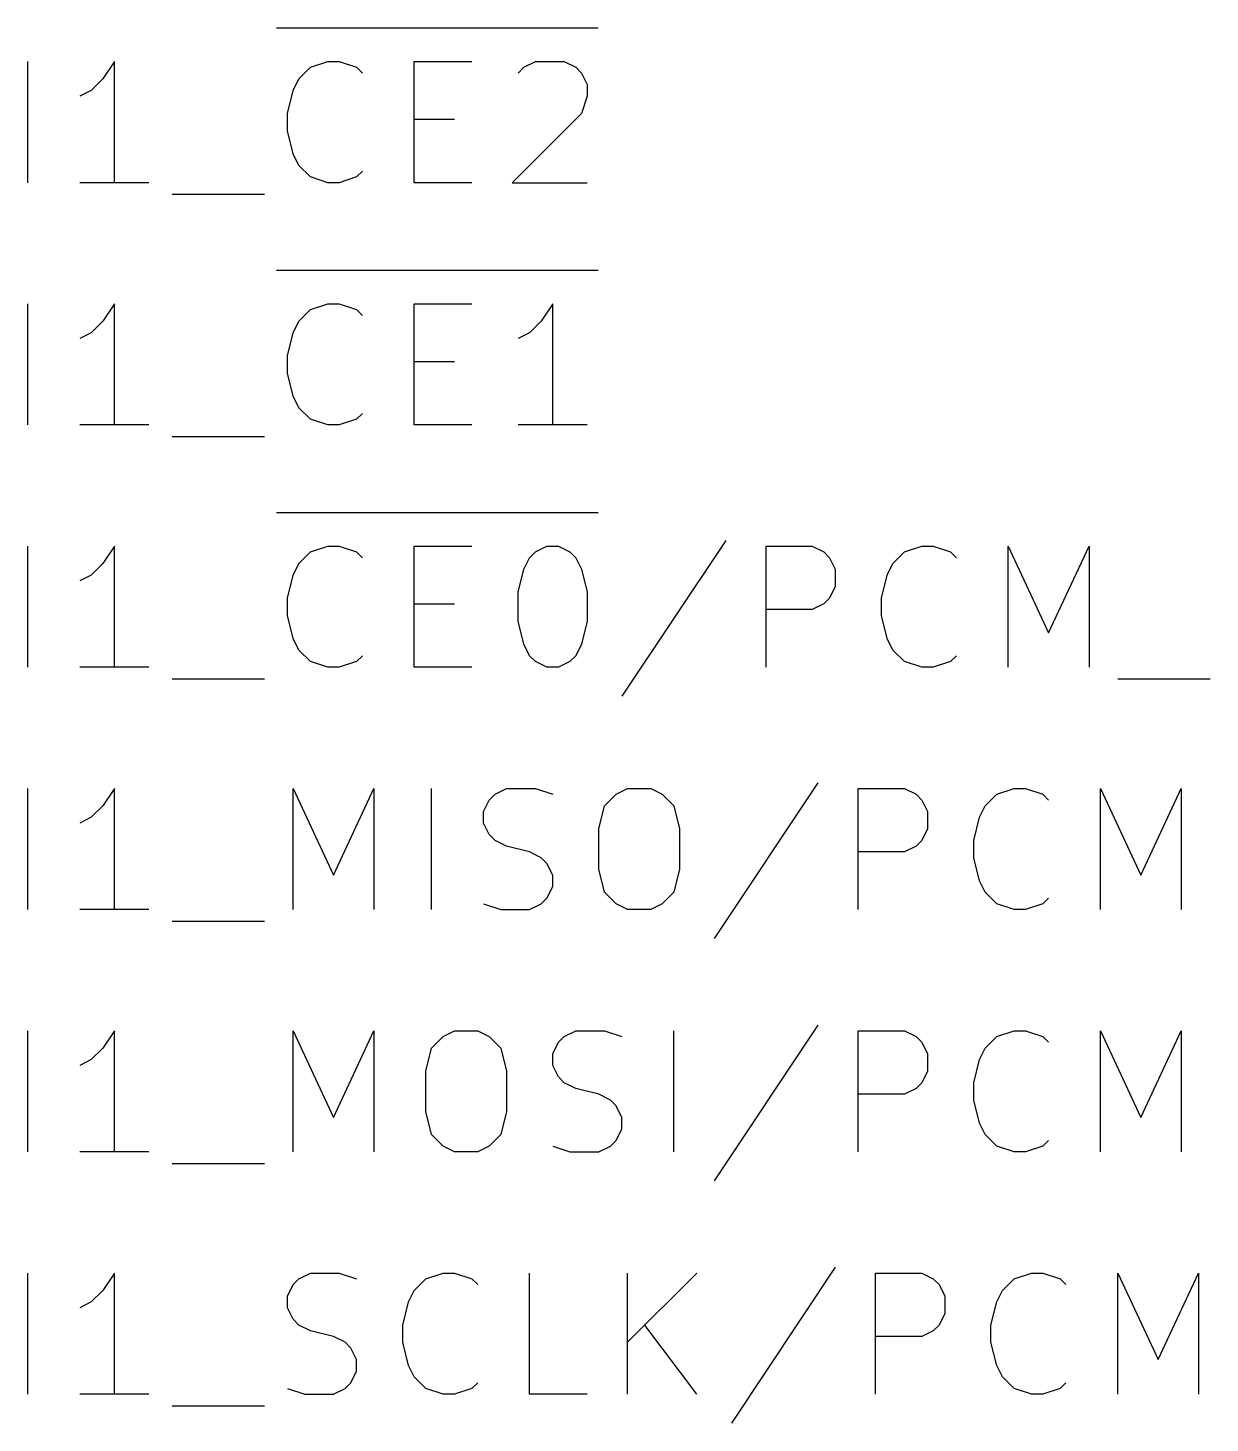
# Model space of a CAD drawing. Extents: x 0.4 to 11.3, y -7.9 to -0.4.
# Drawn here: x 2.003 to 2.491, y -3.185 to -2.609 of the extents above; entities that cross this region are included whole.
import ezdxf

# ---------------------------------------------------------------- set-up
doc = ezdxf.new("R2010")
doc.units = 0
doc.header["$MEASUREMENT"] = 0
doc.layers.add('CYAN2', color=4, linetype='CONTINUOUS')

msp = doc.modelspace()

# ---------------------------------------------------------------- linework, layer by layer
at = {"layer": 'CYAN2', "linetype": 'CONTINUOUS'}
for p, q in [((2.10595, -2.60925), (2.23881, -2.60925)), ((2.10595, -2.60925), (2.23881, -2.60925)), ((2.00333, -2.67313), (2.00333, -2.62313)), ((2.00333, -2.67313), (2.00333, -2.62313)), ((2.03905, -2.62313), (2.03429, -2.63028)), ((2.03905, -2.62313), (2.03429, -2.63028)), ((2.03905, -2.67313), (2.03905, -2.62313)), ((2.03905, -2.67313), (2.03905, -2.62313)), ((2.11524, -2.63028), (2.12, -2.62551)), ((2.11524, -2.63028), (2.12, -2.62551)), ((2.12, -2.62551), (2.12714, -2.62313)), ((2.12, -2.62551), (2.12714, -2.62313)), ((2.12714, -2.62313), (2.1319, -2.62313)), ((2.12714, -2.62313), (2.1319, -2.62313)), ((2.1319, -2.62313), (2.13905, -2.62551)), ((2.1319, -2.62313), (2.13905, -2.62551)), ((2.13905, -2.62551), (2.14143, -2.62789)), ((2.13905, -2.62551), (2.14143, -2.62789)), ((2.16285, -2.67313), (2.16285, -2.62313)), ((2.16285, -2.62313), (2.18667, -2.62313)), ((2.16285, -2.67313), (2.16285, -2.62313)), ((2.16285, -2.62313), (2.18667, -2.62313)), ((2.20571, -2.62789), (2.20809, -2.62551)), ((2.20571, -2.62789), (2.20809, -2.62551)), ((2.20809, -2.62551), (2.21285, -2.62313)), ((2.20809, -2.62551), (2.21285, -2.62313)), ((2.21285, -2.62313), (2.22476, -2.62313)), ((2.21285, -2.62313), (2.22476, -2.62313)), ((2.22476, -2.62313), (2.22952, -2.62551)), ((2.22476, -2.62313), (2.22952, -2.62551)), ((2.22952, -2.62551), (2.2319, -2.62789)), ((2.22952, -2.62551), (2.2319, -2.62789)), ((2.03429, -2.63028), (2.02952, -2.63504)), ((2.03429, -2.63028), (2.02952, -2.63504)), ((2.11285, -2.63504), (2.11524, -2.63028)), ((2.11285, -2.63504), (2.11524, -2.63028)), ((2.2319, -2.62789), (2.23428, -2.63265)), ((2.2319, -2.62789), (2.23428, -2.63265)), ((2.02952, -2.63504), (2.02476, -2.63742)), ((2.02952, -2.63504), (2.02476, -2.63742)), ((2.11048, -2.64456), (2.11285, -2.63504)), ((2.11048, -2.64456), (2.11285, -2.63504)), ((2.23428, -2.63265), (2.23428, -2.63742)), ((2.23428, -2.63265), (2.23428, -2.63742)), ((2.23428, -2.63742), (2.2319, -2.64456)), ((2.23428, -2.63742), (2.2319, -2.64456)), ((2.11048, -2.6517), (2.11048, -2.64456)), ((2.11048, -2.6517), (2.11048, -2.64456)), ((2.16285, -2.64694), (2.17952, -2.64694)), ((2.16285, -2.64694), (2.17952, -2.64694)), ((2.2319, -2.64456), (2.20333, -2.67313)), ((2.2319, -2.64456), (2.20333, -2.67313)), ((2.11285, -2.66122), (2.11048, -2.6517)), ((2.11285, -2.66122), (2.11048, -2.6517)), ((2.11524, -2.66599), (2.11285, -2.66122)), ((2.11524, -2.66599), (2.11285, -2.66122)), ((2.12, -2.67075), (2.11524, -2.66599)), ((2.12, -2.67075), (2.11524, -2.66599)), ((2.12714, -2.67313), (2.12, -2.67075)), ((2.12714, -2.67313), (2.12, -2.67075)), ((2.13905, -2.67075), (2.1319, -2.67313)), ((2.13905, -2.67075), (2.1319, -2.67313)), ((2.14143, -2.66837), (2.13905, -2.67075)), ((2.14143, -2.66837), (2.13905, -2.67075)), ((2.05333, -2.67313), (2.02476, -2.67313)), ((2.05333, -2.67313), (2.02476, -2.67313)), ((2.1319, -2.67313), (2.12714, -2.67313)), ((2.1319, -2.67313), (2.12714, -2.67313)), ((2.18667, -2.67313), (2.16285, -2.67313)), ((2.18667, -2.67313), (2.16285, -2.67313)), ((2.20333, -2.67313), (2.23428, -2.67313)), ((2.20333, -2.67313), (2.23428, -2.67313)), ((2.06286, -2.67789), (2.10095, -2.67789)), ((2.06286, -2.67789), (2.10095, -2.67789)), ((2.10595, -2.70925), (2.23881, -2.70925)), ((2.10595, -2.70925), (2.23881, -2.70925)), ((2.00333, -2.77313), (2.00333, -2.72313)), ((2.00333, -2.77313), (2.00333, -2.72313)), ((2.03905, -2.72313), (2.03429, -2.73028)), ((2.03905, -2.72313), (2.03429, -2.73028)), ((2.03905, -2.77313), (2.03905, -2.72313)), ((2.03905, -2.77313), (2.03905, -2.72313)), ((2.12, -2.72551), (2.12714, -2.72313)), ((2.12, -2.72551), (2.12714, -2.72313)), ((2.12714, -2.72313), (2.1319, -2.72313)), ((2.12714, -2.72313), (2.1319, -2.72313)), ((2.1319, -2.72313), (2.13905, -2.72551)), ((2.1319, -2.72313), (2.13905, -2.72551)), ((2.16285, -2.77313), (2.16285, -2.72313)), ((2.16285, -2.72313), (2.18667, -2.72313)), ((2.16285, -2.77313), (2.16285, -2.72313)), ((2.16285, -2.72313), (2.18667, -2.72313)), ((2.22, -2.72313), (2.21524, -2.73028)), ((2.22, -2.72313), (2.21524, -2.73028)), ((2.22, -2.77313), (2.22, -2.72313)), ((2.22, -2.77313), (2.22, -2.72313)), ((2.11524, -2.73028), (2.12, -2.72551)), ((2.11524, -2.73028), (2.12, -2.72551)), ((2.13905, -2.72551), (2.14143, -2.72789)), ((2.13905, -2.72551), (2.14143, -2.72789)), ((2.03429, -2.73028), (2.02952, -2.73504)), ((2.03429, -2.73028), (2.02952, -2.73504)), ((2.11285, -2.73504), (2.11524, -2.73028)), ((2.11285, -2.73504), (2.11524, -2.73028)), ((2.21524, -2.73028), (2.21047, -2.73504)), ((2.21524, -2.73028), (2.21047, -2.73504)), ((2.02952, -2.73504), (2.02476, -2.73742)), ((2.02952, -2.73504), (2.02476, -2.73742)), ((2.11048, -2.74456), (2.11285, -2.73504)), ((2.11048, -2.74456), (2.11285, -2.73504)), ((2.21047, -2.73504), (2.20571, -2.73742)), ((2.21047, -2.73504), (2.20571, -2.73742)), ((2.11048, -2.7517), (2.11048, -2.74456)), ((2.11048, -2.7517), (2.11048, -2.74456)), ((2.11285, -2.76122), (2.11048, -2.7517)), ((2.11285, -2.76122), (2.11048, -2.7517)), ((2.16285, -2.74694), (2.17952, -2.74694)), ((2.16285, -2.74694), (2.17952, -2.74694)), ((2.11524, -2.76599), (2.11285, -2.76122)), ((2.11524, -2.76599), (2.11285, -2.76122)), ((2.12, -2.77075), (2.11524, -2.76599)), ((2.12, -2.77075), (2.11524, -2.76599)), ((2.14143, -2.76837), (2.13905, -2.77075)), ((2.14143, -2.76837), (2.13905, -2.77075)), ((2.05333, -2.77313), (2.02476, -2.77313)), ((2.05333, -2.77313), (2.02476, -2.77313)), ((2.12714, -2.77313), (2.12, -2.77075)), ((2.12714, -2.77313), (2.12, -2.77075)), ((2.1319, -2.77313), (2.12714, -2.77313)), ((2.1319, -2.77313), (2.12714, -2.77313)), ((2.13905, -2.77075), (2.1319, -2.77313)), ((2.13905, -2.77075), (2.1319, -2.77313)), ((2.18667, -2.77313), (2.16285, -2.77313)), ((2.18667, -2.77313), (2.16285, -2.77313)), ((2.23428, -2.77313), (2.20571, -2.77313)), ((2.23428, -2.77313), (2.20571, -2.77313)), ((2.06286, -2.77789), (2.10095, -2.77789)), ((2.06286, -2.77789), (2.10095, -2.77789)), ((2.10595, -2.80925), (2.23881, -2.80925)), ((2.10595, -2.80925), (2.23881, -2.80925)), ((2.29143, -2.82075), (2.24857, -2.88504)), ((2.29143, -2.82075), (2.24857, -2.88504)), ((2.00333, -2.87313), (2.00333, -2.82313)), ((2.00333, -2.87313), (2.00333, -2.82313)), ((2.03905, -2.82313), (2.03429, -2.83028)), ((2.03905, -2.82313), (2.03429, -2.83028)), ((2.03905, -2.87313), (2.03905, -2.82313)), ((2.03905, -2.87313), (2.03905, -2.82313)), ((2.11524, -2.83028), (2.12, -2.82551)), ((2.11524, -2.83028), (2.12, -2.82551)), ((2.12, -2.82551), (2.12714, -2.82313)), ((2.12, -2.82551), (2.12714, -2.82313)), ((2.12714, -2.82313), (2.1319, -2.82313)), ((2.12714, -2.82313), (2.1319, -2.82313)), ((2.1319, -2.82313), (2.13905, -2.82551)), ((2.1319, -2.82313), (2.13905, -2.82551)), ((2.13905, -2.82551), (2.14143, -2.82789)), ((2.13905, -2.82551), (2.14143, -2.82789)), ((2.16285, -2.87313), (2.16285, -2.82313)), ((2.16285, -2.82313), (2.18667, -2.82313)), ((2.16285, -2.87313), (2.16285, -2.82313)), ((2.16285, -2.82313), (2.18667, -2.82313)), ((2.21047, -2.82789), (2.21285, -2.82551)), ((2.21047, -2.82789), (2.21285, -2.82551)), ((2.21285, -2.82551), (2.21761, -2.82313)), ((2.21285, -2.82551), (2.21761, -2.82313)), ((2.21761, -2.82313), (2.22238, -2.82313)), ((2.21761, -2.82313), (2.22238, -2.82313)), ((2.22238, -2.82313), (2.22714, -2.82551)), ((2.22238, -2.82313), (2.22714, -2.82551)), ((2.22714, -2.82551), (2.22952, -2.82789)), ((2.22714, -2.82551), (2.22952, -2.82789)), ((2.30809, -2.87313), (2.30809, -2.82313)), ((2.30809, -2.82313), (2.32714, -2.82313)), ((2.30809, -2.87313), (2.30809, -2.82313)), ((2.30809, -2.82313), (2.32714, -2.82313)), ((2.32714, -2.82313), (2.3319, -2.82551)), ((2.32714, -2.82313), (2.3319, -2.82551)), ((2.3319, -2.82551), (2.33428, -2.82789)), ((2.3319, -2.82551), (2.33428, -2.82789)), ((2.36047, -2.83028), (2.36524, -2.82551)), ((2.36047, -2.83028), (2.36524, -2.82551)), ((2.36524, -2.82551), (2.37238, -2.82313)), ((2.36524, -2.82551), (2.37238, -2.82313)), ((2.37238, -2.82313), (2.37714, -2.82313)), ((2.37238, -2.82313), (2.37714, -2.82313)), ((2.37714, -2.82313), (2.38428, -2.82551)), ((2.37714, -2.82313), (2.38428, -2.82551)), ((2.38428, -2.82551), (2.38666, -2.82789)), ((2.38428, -2.82551), (2.38666, -2.82789)), ((2.40809, -2.87313), (2.40809, -2.82313)), ((2.40809, -2.82313), (2.42476, -2.85885)), ((2.40809, -2.87313), (2.40809, -2.82313)), ((2.40809, -2.82313), (2.42476, -2.85885)), ((2.42476, -2.85885), (2.44143, -2.82313)), ((2.42476, -2.85885), (2.44143, -2.82313)), ((2.44143, -2.82313), (2.44143, -2.87313)), ((2.44143, -2.82313), (2.44143, -2.87313)), ((2.03429, -2.83028), (2.02952, -2.83504)), ((2.03429, -2.83028), (2.02952, -2.83504)), ((2.11285, -2.83504), (2.11524, -2.83028)), ((2.11285, -2.83504), (2.11524, -2.83028)), ((2.20571, -2.84218), (2.20809, -2.83265)), ((2.20571, -2.84218), (2.20809, -2.83265)), ((2.20809, -2.83265), (2.21047, -2.82789)), ((2.20809, -2.83265), (2.21047, -2.82789)), ((2.22952, -2.82789), (2.2319, -2.83265)), ((2.22952, -2.82789), (2.2319, -2.83265)), ((2.2319, -2.83265), (2.23428, -2.84218)), ((2.2319, -2.83265), (2.23428, -2.84218)), ((2.33428, -2.82789), (2.33666, -2.83265)), ((2.33428, -2.82789), (2.33666, -2.83265)), ((2.33666, -2.83265), (2.33666, -2.8398)), ((2.33666, -2.83265), (2.33666, -2.8398)), ((2.35809, -2.83504), (2.36047, -2.83028)), ((2.35809, -2.83504), (2.36047, -2.83028)), ((2.02952, -2.83504), (2.02476, -2.83742)), ((2.02952, -2.83504), (2.02476, -2.83742)), ((2.11048, -2.84456), (2.11285, -2.83504)), ((2.11048, -2.84456), (2.11285, -2.83504)), ((2.35571, -2.84456), (2.35809, -2.83504)), ((2.35571, -2.84456), (2.35809, -2.83504)), ((2.20571, -2.85408), (2.20571, -2.84218)), ((2.20571, -2.85408), (2.20571, -2.84218)), ((2.23428, -2.84218), (2.23428, -2.85408)), ((2.23428, -2.84218), (2.23428, -2.85408)), ((2.33666, -2.8398), (2.33428, -2.84456)), ((2.33666, -2.8398), (2.33428, -2.84456)), ((2.11048, -2.8517), (2.11048, -2.84456)), ((2.11048, -2.8517), (2.11048, -2.84456)), ((2.16285, -2.84694), (2.17952, -2.84694)), ((2.16285, -2.84694), (2.17952, -2.84694)), ((2.32714, -2.84932), (2.30809, -2.84932)), ((2.32714, -2.84932), (2.30809, -2.84932)), ((2.3319, -2.84694), (2.32714, -2.84932)), ((2.3319, -2.84694), (2.32714, -2.84932)), ((2.33428, -2.84456), (2.3319, -2.84694)), ((2.33428, -2.84456), (2.3319, -2.84694)), ((2.35571, -2.8517), (2.35571, -2.84456)), ((2.35571, -2.8517), (2.35571, -2.84456)), ((2.11285, -2.86122), (2.11048, -2.8517)), ((2.11285, -2.86122), (2.11048, -2.8517)), ((2.20809, -2.86361), (2.20571, -2.85408)), ((2.20809, -2.86361), (2.20571, -2.85408)), ((2.23428, -2.85408), (2.2319, -2.86361)), ((2.23428, -2.85408), (2.2319, -2.86361)), ((2.35809, -2.86122), (2.35571, -2.8517)), ((2.35809, -2.86122), (2.35571, -2.8517)), ((2.11524, -2.86599), (2.11285, -2.86122)), ((2.11524, -2.86599), (2.11285, -2.86122)), ((2.36047, -2.86599), (2.35809, -2.86122)), ((2.36047, -2.86599), (2.35809, -2.86122)), ((2.12, -2.87075), (2.11524, -2.86599)), ((2.12, -2.87075), (2.11524, -2.86599)), ((2.21047, -2.86837), (2.20809, -2.86361)), ((2.21047, -2.86837), (2.20809, -2.86361)), ((2.2319, -2.86361), (2.22952, -2.86837)), ((2.2319, -2.86361), (2.22952, -2.86837)), ((2.36524, -2.87075), (2.36047, -2.86599)), ((2.36524, -2.87075), (2.36047, -2.86599)), ((2.05333, -2.87313), (2.02476, -2.87313)), ((2.05333, -2.87313), (2.02476, -2.87313)), ((2.12714, -2.87313), (2.12, -2.87075)), ((2.12714, -2.87313), (2.12, -2.87075)), ((2.1319, -2.87313), (2.12714, -2.87313)), ((2.1319, -2.87313), (2.12714, -2.87313)), ((2.13905, -2.87075), (2.1319, -2.87313)), ((2.13905, -2.87075), (2.1319, -2.87313)), ((2.14143, -2.86837), (2.13905, -2.87075)), ((2.14143, -2.86837), (2.13905, -2.87075)), ((2.18667, -2.87313), (2.16285, -2.87313)), ((2.18667, -2.87313), (2.16285, -2.87313)), ((2.21285, -2.87075), (2.21047, -2.86837)), ((2.21285, -2.87075), (2.21047, -2.86837)), ((2.21761, -2.87313), (2.21285, -2.87075)), ((2.21761, -2.87313), (2.21285, -2.87075)), ((2.22238, -2.87313), (2.21761, -2.87313)), ((2.22238, -2.87313), (2.21761, -2.87313)), ((2.22714, -2.87075), (2.22238, -2.87313)), ((2.22714, -2.87075), (2.22238, -2.87313)), ((2.22952, -2.86837), (2.22714, -2.87075)), ((2.22952, -2.86837), (2.22714, -2.87075)), ((2.37238, -2.87313), (2.36524, -2.87075)), ((2.37238, -2.87313), (2.36524, -2.87075)), ((2.37714, -2.87313), (2.37238, -2.87313)), ((2.37714, -2.87313), (2.37238, -2.87313)), ((2.38428, -2.87075), (2.37714, -2.87313)), ((2.38428, -2.87075), (2.37714, -2.87313)), ((2.38666, -2.86837), (2.38428, -2.87075)), ((2.38666, -2.86837), (2.38428, -2.87075)), ((2.06286, -2.87789), (2.10095, -2.87789)), ((2.06286, -2.87789), (2.10095, -2.87789)), ((2.45333, -2.87789), (2.49143, -2.87789)), ((2.45333, -2.87789), (2.49143, -2.87789)), ((2.00333, -2.97313), (2.00333, -2.92313)), ((2.00333, -2.97313), (2.00333, -2.92313)), ((2.03905, -2.92313), (2.03429, -2.93028)), ((2.03905, -2.92313), (2.03429, -2.93028)), ((2.03905, -2.97313), (2.03905, -2.92313)), ((2.03905, -2.97313), (2.03905, -2.92313)), ((2.11285, -2.97313), (2.11285, -2.92313)), ((2.11285, -2.92313), (2.12952, -2.95885)), ((2.11285, -2.97313), (2.11285, -2.92313)), ((2.11285, -2.92313), (2.12952, -2.95885)), ((2.12952, -2.95885), (2.14619, -2.92313)), ((2.12952, -2.95885), (2.14619, -2.92313)), ((2.14619, -2.92313), (2.14619, -2.97313)), ((2.14619, -2.92313), (2.14619, -2.97313)), ((2.17, -2.97313), (2.17, -2.92313)), ((2.17, -2.97313), (2.17, -2.92313)), ((2.19619, -2.92551), (2.20095, -2.92313)), ((2.19619, -2.92551), (2.20095, -2.92313)), ((2.20095, -2.92313), (2.21285, -2.92313)), ((2.20095, -2.92313), (2.21285, -2.92313)), ((2.21285, -2.92313), (2.22, -2.92551)), ((2.21285, -2.92313), (2.22, -2.92551)), ((2.24619, -2.92551), (2.25095, -2.92313)), ((2.24619, -2.92551), (2.25095, -2.92313)), ((2.25095, -2.92313), (2.26047, -2.92313)), ((2.25095, -2.92313), (2.26047, -2.92313)), ((2.26047, -2.92313), (2.26524, -2.92551)), ((2.26047, -2.92313), (2.26524, -2.92551)), ((2.32952, -2.92075), (2.28667, -2.98504)), ((2.32952, -2.92075), (2.28667, -2.98504)), ((2.34619, -2.97313), (2.34619, -2.92313)), ((2.34619, -2.92313), (2.36524, -2.92313)), ((2.34619, -2.97313), (2.34619, -2.92313)), ((2.34619, -2.92313), (2.36524, -2.92313)), ((2.36524, -2.92313), (2.37, -2.92551)), ((2.36524, -2.92313), (2.37, -2.92551)), ((2.40333, -2.92551), (2.41048, -2.92313)), ((2.40333, -2.92551), (2.41048, -2.92313)), ((2.41048, -2.92313), (2.41524, -2.92313)), ((2.41048, -2.92313), (2.41524, -2.92313)), ((2.41524, -2.92313), (2.42238, -2.92551)), ((2.41524, -2.92313), (2.42238, -2.92551)), ((2.44619, -2.97313), (2.44619, -2.92313)), ((2.44619, -2.92313), (2.46286, -2.95885)), ((2.44619, -2.97313), (2.44619, -2.92313)), ((2.44619, -2.92313), (2.46286, -2.95885)), ((2.46286, -2.95885), (2.47952, -2.92313)), ((2.46286, -2.95885), (2.47952, -2.92313)), ((2.47952, -2.92313), (2.47952, -2.97313)), ((2.47952, -2.92313), (2.47952, -2.97313)), ((2.03429, -2.93028), (2.02952, -2.93504)), ((2.03429, -2.93028), (2.02952, -2.93504)), ((2.19143, -2.93265), (2.19381, -2.92789)), ((2.19143, -2.93265), (2.19381, -2.92789)), ((2.19381, -2.92789), (2.19619, -2.92551)), ((2.19381, -2.92789), (2.19619, -2.92551)), ((2.23905, -2.9398), (2.24143, -2.93028)), ((2.23905, -2.9398), (2.24143, -2.93028)), ((2.24143, -2.93028), (2.24619, -2.92551)), ((2.24143, -2.93028), (2.24619, -2.92551)), ((2.26524, -2.92551), (2.27, -2.93028)), ((2.26524, -2.92551), (2.27, -2.93028)), ((2.27, -2.93028), (2.27238, -2.9398)), ((2.27, -2.93028), (2.27238, -2.9398)), ((2.37, -2.92551), (2.37238, -2.92789)), ((2.37, -2.92551), (2.37238, -2.92789)), ((2.37238, -2.92789), (2.37476, -2.93265)), ((2.37238, -2.92789), (2.37476, -2.93265)), ((2.39619, -2.93504), (2.39857, -2.93028)), ((2.39619, -2.93504), (2.39857, -2.93028)), ((2.39857, -2.93028), (2.40333, -2.92551)), ((2.39857, -2.93028), (2.40333, -2.92551)), ((2.42238, -2.92551), (2.42476, -2.92789)), ((2.42238, -2.92551), (2.42476, -2.92789)), ((2.02952, -2.93504), (2.02476, -2.93742)), ((2.02952, -2.93504), (2.02476, -2.93742)), ((2.19143, -2.93742), (2.19143, -2.93265)), ((2.19143, -2.93742), (2.19143, -2.93265)), ((2.37476, -2.93265), (2.37476, -2.9398)), ((2.37476, -2.93265), (2.37476, -2.9398)), ((2.39381, -2.94456), (2.39619, -2.93504)), ((2.39381, -2.94456), (2.39619, -2.93504)), ((2.19381, -2.94218), (2.19143, -2.93742)), ((2.19381, -2.94218), (2.19143, -2.93742)), ((2.19619, -2.94456), (2.19381, -2.94218)), ((2.19619, -2.94456), (2.19381, -2.94218)), ((2.23905, -2.95646), (2.23905, -2.9398)), ((2.23905, -2.95646), (2.23905, -2.9398)), ((2.27238, -2.9398), (2.27238, -2.95646)), ((2.27238, -2.9398), (2.27238, -2.95646)), ((2.37476, -2.9398), (2.37238, -2.94456)), ((2.37476, -2.9398), (2.37238, -2.94456)), ((2.20095, -2.94694), (2.19619, -2.94456)), ((2.20095, -2.94694), (2.19619, -2.94456)), ((2.21048, -2.94932), (2.20095, -2.94694)), ((2.21048, -2.94932), (2.20095, -2.94694)), ((2.37, -2.94694), (2.36524, -2.94932)), ((2.37, -2.94694), (2.36524, -2.94932)), ((2.37238, -2.94456), (2.37, -2.94694)), ((2.37238, -2.94456), (2.37, -2.94694)), ((2.39381, -2.9517), (2.39381, -2.94456)), ((2.39381, -2.9517), (2.39381, -2.94456)), ((2.21524, -2.9517), (2.21048, -2.94932)), ((2.21524, -2.9517), (2.21048, -2.94932)), ((2.21762, -2.95408), (2.21524, -2.9517)), ((2.21762, -2.95408), (2.21524, -2.9517)), ((2.36524, -2.94932), (2.34619, -2.94932)), ((2.36524, -2.94932), (2.34619, -2.94932)), ((2.39619, -2.96122), (2.39381, -2.9517)), ((2.39619, -2.96122), (2.39381, -2.9517)), ((2.22, -2.95885), (2.21762, -2.95408)), ((2.22, -2.95885), (2.21762, -2.95408)), ((2.22, -2.96361), (2.22, -2.95885)), ((2.22, -2.96361), (2.22, -2.95885)), ((2.24143, -2.96599), (2.23905, -2.95646)), ((2.24143, -2.96599), (2.23905, -2.95646)), ((2.27238, -2.95646), (2.27, -2.96599)), ((2.27238, -2.95646), (2.27, -2.96599)), ((2.21762, -2.96837), (2.22, -2.96361)), ((2.21762, -2.96837), (2.22, -2.96361)), ((2.39857, -2.96599), (2.39619, -2.96122)), ((2.39857, -2.96599), (2.39619, -2.96122)), ((2.19143, -2.97075), (2.19857, -2.97313)), ((2.19143, -2.97075), (2.19857, -2.97313)), ((2.21048, -2.97313), (2.21524, -2.97075)), ((2.21048, -2.97313), (2.21524, -2.97075)), ((2.21524, -2.97075), (2.21762, -2.96837)), ((2.21524, -2.97075), (2.21762, -2.96837)), ((2.24619, -2.97075), (2.24143, -2.96599)), ((2.24619, -2.97075), (2.24143, -2.96599)), ((2.25095, -2.97313), (2.24619, -2.97075)), ((2.25095, -2.97313), (2.24619, -2.97075)), ((2.26524, -2.97075), (2.26047, -2.97313)), ((2.26524, -2.97075), (2.26047, -2.97313)), ((2.27, -2.96599), (2.26524, -2.97075)), ((2.27, -2.96599), (2.26524, -2.97075)), ((2.40333, -2.97075), (2.39857, -2.96599)), ((2.40333, -2.97075), (2.39857, -2.96599)), ((2.41048, -2.97313), (2.40333, -2.97075)), ((2.41048, -2.97313), (2.40333, -2.97075)), ((2.42238, -2.97075), (2.41524, -2.97313)), ((2.42238, -2.97075), (2.41524, -2.97313)), ((2.42476, -2.96837), (2.42238, -2.97075)), ((2.42476, -2.96837), (2.42238, -2.97075)), ((2.05333, -2.97313), (2.02476, -2.97313)), ((2.05333, -2.97313), (2.02476, -2.97313)), ((2.19857, -2.97313), (2.21048, -2.97313)), ((2.19857, -2.97313), (2.21048, -2.97313)), ((2.26047, -2.97313), (2.25095, -2.97313)), ((2.26047, -2.97313), (2.25095, -2.97313)), ((2.41524, -2.97313), (2.41048, -2.97313)), ((2.41524, -2.97313), (2.41048, -2.97313)), ((2.06286, -2.97789), (2.10095, -2.97789)), ((2.06286, -2.97789), (2.10095, -2.97789)), ((2.32952, -3.02075), (2.28667, -3.08504)), ((2.32952, -3.02075), (2.28667, -3.08504)), ((2.00333, -3.07313), (2.00333, -3.02313)), ((2.00333, -3.07313), (2.00333, -3.02313)), ((2.03905, -3.02313), (2.03429, -3.03028)), ((2.03905, -3.02313), (2.03429, -3.03028)), ((2.03905, -3.07313), (2.03905, -3.02313)), ((2.03905, -3.07313), (2.03905, -3.02313)), ((2.11285, -3.07313), (2.11285, -3.02313)), ((2.11285, -3.02313), (2.12952, -3.05885)), ((2.11285, -3.07313), (2.11285, -3.02313)), ((2.11285, -3.02313), (2.12952, -3.05885)), ((2.12952, -3.05885), (2.14619, -3.02313)), ((2.12952, -3.05885), (2.14619, -3.02313)), ((2.14619, -3.02313), (2.14619, -3.07313)), ((2.14619, -3.02313), (2.14619, -3.07313)), ((2.17, -3.03028), (2.17476, -3.02551)), ((2.17, -3.03028), (2.17476, -3.02551)), ((2.17476, -3.02551), (2.17952, -3.02313)), ((2.17476, -3.02551), (2.17952, -3.02313)), ((2.17952, -3.02313), (2.18904, -3.02313)), ((2.17952, -3.02313), (2.18904, -3.02313)), ((2.18904, -3.02313), (2.19381, -3.02551)), ((2.18904, -3.02313), (2.19381, -3.02551)), ((2.19381, -3.02551), (2.19857, -3.03028)), ((2.19381, -3.02551), (2.19857, -3.03028)), ((2.22, -3.03265), (2.22238, -3.02789)), ((2.22, -3.03265), (2.22238, -3.02789)), ((2.22238, -3.02789), (2.22476, -3.02551)), ((2.22238, -3.02789), (2.22476, -3.02551)), ((2.22476, -3.02551), (2.22952, -3.02313)), ((2.22476, -3.02551), (2.22952, -3.02313)), ((2.22952, -3.02313), (2.24143, -3.02313)), ((2.22952, -3.02313), (2.24143, -3.02313)), ((2.24143, -3.02313), (2.24857, -3.02551)), ((2.24143, -3.02313), (2.24857, -3.02551)), ((2.27, -3.07313), (2.27, -3.02313)), ((2.27, -3.07313), (2.27, -3.02313)), ((2.34619, -3.07313), (2.34619, -3.02313)), ((2.34619, -3.02313), (2.36524, -3.02313)), ((2.34619, -3.07313), (2.34619, -3.02313)), ((2.34619, -3.02313), (2.36524, -3.02313)), ((2.36524, -3.02313), (2.37, -3.02551)), ((2.36524, -3.02313), (2.37, -3.02551)), ((2.37, -3.02551), (2.37238, -3.02789)), ((2.37, -3.02551), (2.37238, -3.02789)), ((2.37238, -3.02789), (2.37476, -3.03265)), ((2.37238, -3.02789), (2.37476, -3.03265)), ((2.39857, -3.03028), (2.40333, -3.02551)), ((2.39857, -3.03028), (2.40333, -3.02551)), ((2.40333, -3.02551), (2.41048, -3.02313)), ((2.40333, -3.02551), (2.41048, -3.02313)), ((2.41048, -3.02313), (2.41524, -3.02313)), ((2.41048, -3.02313), (2.41524, -3.02313)), ((2.41524, -3.02313), (2.42238, -3.02551)), ((2.41524, -3.02313), (2.42238, -3.02551)), ((2.42238, -3.02551), (2.42476, -3.02789)), ((2.42238, -3.02551), (2.42476, -3.02789)), ((2.44619, -3.07313), (2.44619, -3.02313)), ((2.44619, -3.02313), (2.46286, -3.05885)), ((2.44619, -3.07313), (2.44619, -3.02313)), ((2.44619, -3.02313), (2.46286, -3.05885)), ((2.46286, -3.05885), (2.47952, -3.02313)), ((2.46286, -3.05885), (2.47952, -3.02313)), ((2.47952, -3.02313), (2.47952, -3.07313)), ((2.47952, -3.02313), (2.47952, -3.07313)), ((2.03429, -3.03028), (2.02952, -3.03504)), ((2.03429, -3.03028), (2.02952, -3.03504)), ((2.16762, -3.0398), (2.17, -3.03028)), ((2.16762, -3.0398), (2.17, -3.03028)), ((2.19857, -3.03028), (2.20095, -3.0398)), ((2.19857, -3.03028), (2.20095, -3.0398)), ((2.22, -3.03742), (2.22, -3.03265)), ((2.22, -3.03742), (2.22, -3.03265)), ((2.37476, -3.03265), (2.37476, -3.0398)), ((2.37476, -3.03265), (2.37476, -3.0398)), ((2.39619, -3.03504), (2.39857, -3.03028)), ((2.39619, -3.03504), (2.39857, -3.03028)), ((2.02952, -3.03504), (2.02476, -3.03742)), ((2.02952, -3.03504), (2.02476, -3.03742)), ((2.16762, -3.05646), (2.16762, -3.0398)), ((2.16762, -3.05646), (2.16762, -3.0398)), ((2.20095, -3.0398), (2.20095, -3.05646)), ((2.20095, -3.0398), (2.20095, -3.05646)), ((2.22238, -3.04218), (2.22, -3.03742)), ((2.22238, -3.04218), (2.22, -3.03742)), ((2.37476, -3.0398), (2.37238, -3.04456)), ((2.37476, -3.0398), (2.37238, -3.04456)), ((2.39381, -3.04456), (2.39619, -3.03504)), ((2.39381, -3.04456), (2.39619, -3.03504)), ((2.22476, -3.04456), (2.22238, -3.04218)), ((2.22476, -3.04456), (2.22238, -3.04218)), ((2.22952, -3.04694), (2.22476, -3.04456)), ((2.22952, -3.04694), (2.22476, -3.04456)), ((2.37238, -3.04456), (2.37, -3.04694)), ((2.37238, -3.04456), (2.37, -3.04694)), ((2.39381, -3.0517), (2.39381, -3.04456)), ((2.39381, -3.0517), (2.39381, -3.04456)), ((2.23905, -3.04932), (2.22952, -3.04694)), ((2.23905, -3.04932), (2.22952, -3.04694)), ((2.24381, -3.0517), (2.23905, -3.04932)), ((2.24381, -3.0517), (2.23905, -3.04932)), ((2.36524, -3.04932), (2.34619, -3.04932)), ((2.36524, -3.04932), (2.34619, -3.04932)), ((2.37, -3.04694), (2.36524, -3.04932)), ((2.37, -3.04694), (2.36524, -3.04932)), ((2.17, -3.06599), (2.16762, -3.05646)), ((2.17, -3.06599), (2.16762, -3.05646)), ((2.20095, -3.05646), (2.19857, -3.06599)), ((2.20095, -3.05646), (2.19857, -3.06599)), ((2.24619, -3.05408), (2.24381, -3.0517)), ((2.24619, -3.05408), (2.24381, -3.0517)), ((2.24857, -3.05885), (2.24619, -3.05408)), ((2.24857, -3.05885), (2.24619, -3.05408)), ((2.39619, -3.06122), (2.39381, -3.0517)), ((2.39619, -3.06122), (2.39381, -3.0517)), ((2.24857, -3.06361), (2.24857, -3.05885)), ((2.24857, -3.06361), (2.24857, -3.05885)), ((2.39857, -3.06599), (2.39619, -3.06122)), ((2.39857, -3.06599), (2.39619, -3.06122)), ((2.17476, -3.07075), (2.17, -3.06599)), ((2.17476, -3.07075), (2.17, -3.06599)), ((2.19857, -3.06599), (2.19381, -3.07075)), ((2.19857, -3.06599), (2.19381, -3.07075)), ((2.24381, -3.07075), (2.24619, -3.06837)), ((2.24381, -3.07075), (2.24619, -3.06837)), ((2.24619, -3.06837), (2.24857, -3.06361)), ((2.24619, -3.06837), (2.24857, -3.06361)), ((2.40333, -3.07075), (2.39857, -3.06599)), ((2.40333, -3.07075), (2.39857, -3.06599)), ((2.42476, -3.06837), (2.42238, -3.07075)), ((2.42476, -3.06837), (2.42238, -3.07075)), ((2.05333, -3.07313), (2.02476, -3.07313)), ((2.05333, -3.07313), (2.02476, -3.07313)), ((2.17952, -3.07313), (2.17476, -3.07075)), ((2.17952, -3.07313), (2.17476, -3.07075)), ((2.18904, -3.07313), (2.17952, -3.07313)), ((2.18904, -3.07313), (2.17952, -3.07313)), ((2.19381, -3.07075), (2.18904, -3.07313)), ((2.19381, -3.07075), (2.18904, -3.07313)), ((2.22, -3.07075), (2.22714, -3.07313)), ((2.22, -3.07075), (2.22714, -3.07313)), ((2.22714, -3.07313), (2.23905, -3.07313)), ((2.22714, -3.07313), (2.23905, -3.07313)), ((2.23905, -3.07313), (2.24381, -3.07075)), ((2.23905, -3.07313), (2.24381, -3.07075)), ((2.41048, -3.07313), (2.40333, -3.07075)), ((2.41048, -3.07313), (2.40333, -3.07075)), ((2.41524, -3.07313), (2.41048, -3.07313)), ((2.41524, -3.07313), (2.41048, -3.07313)), ((2.42238, -3.07075), (2.41524, -3.07313)), ((2.42238, -3.07075), (2.41524, -3.07313)), ((2.06286, -3.07789), (2.10095, -3.07789)), ((2.06286, -3.07789), (2.10095, -3.07789)), ((2.00333, -3.17313), (2.00333, -3.12313)), ((2.00333, -3.17313), (2.00333, -3.12313)), ((2.03905, -3.12313), (2.03429, -3.13028)), ((2.03905, -3.12313), (2.03429, -3.13028)), ((2.03905, -3.17313), (2.03905, -3.12313)), ((2.03905, -3.17313), (2.03905, -3.12313)), ((2.11285, -3.12789), (2.11524, -3.12551)), ((2.11285, -3.12789), (2.11524, -3.12551)), ((2.11524, -3.12551), (2.12, -3.12313)), ((2.11524, -3.12551), (2.12, -3.12313)), ((2.12, -3.12313), (2.1319, -3.12313)), ((2.12, -3.12313), (2.1319, -3.12313)), ((2.1319, -3.12313), (2.13905, -3.12551)), ((2.1319, -3.12313), (2.13905, -3.12551)), ((2.16285, -3.13028), (2.16762, -3.12551)), ((2.16285, -3.13028), (2.16762, -3.12551)), ((2.16762, -3.12551), (2.17476, -3.12313)), ((2.16762, -3.12551), (2.17476, -3.12313)), ((2.17476, -3.12313), (2.17952, -3.12313)), ((2.17476, -3.12313), (2.17952, -3.12313)), ((2.17952, -3.12313), (2.18667, -3.12551)), ((2.17952, -3.12313), (2.18667, -3.12551)), ((2.18667, -3.12551), (2.18904, -3.12789)), ((2.18667, -3.12551), (2.18904, -3.12789)), ((2.21047, -3.17313), (2.21047, -3.12313)), ((2.21047, -3.17313), (2.21047, -3.12313)), ((2.25095, -3.17313), (2.25095, -3.12313)), ((2.27952, -3.12313), (2.25095, -3.1517)), ((2.25095, -3.17313), (2.25095, -3.12313)), ((2.27952, -3.12313), (2.25095, -3.1517)), ((2.33667, -3.12075), (2.29381, -3.18504)), ((2.33667, -3.12075), (2.29381, -3.18504)), ((2.35333, -3.17313), (2.35333, -3.12313)), ((2.35333, -3.12313), (2.37238, -3.12313)), ((2.35333, -3.17313), (2.35333, -3.12313)), ((2.35333, -3.12313), (2.37238, -3.12313)), ((2.37238, -3.12313), (2.37714, -3.12551)), ((2.37238, -3.12313), (2.37714, -3.12551)), ((2.37714, -3.12551), (2.37952, -3.12789)), ((2.37714, -3.12551), (2.37952, -3.12789)), ((2.40571, -3.13028), (2.41048, -3.12551)), ((2.40571, -3.13028), (2.41048, -3.12551)), ((2.41048, -3.12551), (2.41762, -3.12313)), ((2.41048, -3.12551), (2.41762, -3.12313)), ((2.41762, -3.12313), (2.42238, -3.12313)), ((2.41762, -3.12313), (2.42238, -3.12313)), ((2.42238, -3.12313), (2.42952, -3.12551)), ((2.42238, -3.12313), (2.42952, -3.12551)), ((2.42952, -3.12551), (2.4319, -3.12789)), ((2.42952, -3.12551), (2.4319, -3.12789)), ((2.45333, -3.17313), (2.45333, -3.12313)), ((2.45333, -3.12313), (2.47, -3.15885)), ((2.45333, -3.17313), (2.45333, -3.12313)), ((2.45333, -3.12313), (2.47, -3.15885)), ((2.47, -3.15885), (2.48667, -3.12313)), ((2.47, -3.15885), (2.48667, -3.12313)), ((2.48667, -3.12313), (2.48667, -3.17313)), ((2.48667, -3.12313), (2.48667, -3.17313)), ((2.03429, -3.13028), (2.02952, -3.13504)), ((2.03429, -3.13028), (2.02952, -3.13504)), ((2.11048, -3.13265), (2.11285, -3.12789)), ((2.11048, -3.13265), (2.11285, -3.12789)), ((2.16047, -3.13504), (2.16285, -3.13028)), ((2.16047, -3.13504), (2.16285, -3.13028)), ((2.37952, -3.12789), (2.3819, -3.13265)), ((2.37952, -3.12789), (2.3819, -3.13265)), ((2.40333, -3.13504), (2.40571, -3.13028)), ((2.40333, -3.13504), (2.40571, -3.13028)), ((2.02952, -3.13504), (2.02476, -3.13742)), ((2.02952, -3.13504), (2.02476, -3.13742)), ((2.11048, -3.13742), (2.11048, -3.13265)), ((2.11048, -3.13742), (2.11048, -3.13265)), ((2.11285, -3.14218), (2.11048, -3.13742)), ((2.11285, -3.14218), (2.11048, -3.13742)), ((2.15809, -3.14456), (2.16047, -3.13504)), ((2.15809, -3.14456), (2.16047, -3.13504)), ((2.3819, -3.13265), (2.3819, -3.1398)), ((2.3819, -3.13265), (2.3819, -3.1398)), ((2.40095, -3.14456), (2.40333, -3.13504)), ((2.40095, -3.14456), (2.40333, -3.13504)), ((2.11524, -3.14456), (2.11285, -3.14218)), ((2.11524, -3.14456), (2.11285, -3.14218)), ((2.3819, -3.1398), (2.37952, -3.14456)), ((2.3819, -3.1398), (2.37952, -3.14456)), ((2.12, -3.14694), (2.11524, -3.14456)), ((2.12, -3.14694), (2.11524, -3.14456)), ((2.12952, -3.14932), (2.12, -3.14694)), ((2.12952, -3.14932), (2.12, -3.14694)), ((2.13428, -3.1517), (2.12952, -3.14932)), ((2.13428, -3.1517), (2.12952, -3.14932)), ((2.15809, -3.1517), (2.15809, -3.14456)), ((2.15809, -3.1517), (2.15809, -3.14456)), ((2.27952, -3.17313), (2.25809, -3.14456)), ((2.27952, -3.17313), (2.25809, -3.14456)), ((2.37238, -3.14932), (2.35333, -3.14932)), ((2.37238, -3.14932), (2.35333, -3.14932)), ((2.37714, -3.14694), (2.37238, -3.14932)), ((2.37714, -3.14694), (2.37238, -3.14932)), ((2.37952, -3.14456), (2.37714, -3.14694)), ((2.37952, -3.14456), (2.37714, -3.14694)), ((2.40095, -3.1517), (2.40095, -3.14456)), ((2.40095, -3.1517), (2.40095, -3.14456)), ((2.13667, -3.15408), (2.13428, -3.1517)), ((2.13667, -3.15408), (2.13428, -3.1517)), ((2.13905, -3.15885), (2.13667, -3.15408)), ((2.13905, -3.15885), (2.13667, -3.15408)), ((2.16047, -3.16122), (2.15809, -3.1517)), ((2.16047, -3.16122), (2.15809, -3.1517)), ((2.40333, -3.16122), (2.40095, -3.1517)), ((2.40333, -3.16122), (2.40095, -3.1517)), ((2.13905, -3.16361), (2.13905, -3.15885)), ((2.13905, -3.16361), (2.13905, -3.15885)), ((2.13667, -3.16837), (2.13905, -3.16361)), ((2.13667, -3.16837), (2.13905, -3.16361)), ((2.16285, -3.16599), (2.16047, -3.16122)), ((2.16285, -3.16599), (2.16047, -3.16122)), ((2.16762, -3.17075), (2.16285, -3.16599)), ((2.16762, -3.17075), (2.16285, -3.16599)), ((2.40571, -3.16599), (2.40333, -3.16122)), ((2.40571, -3.16599), (2.40333, -3.16122)), ((2.41048, -3.17075), (2.40571, -3.16599)), ((2.41048, -3.17075), (2.40571, -3.16599)), ((2.11048, -3.17075), (2.11762, -3.17313)), ((2.11048, -3.17075), (2.11762, -3.17313)), ((2.12952, -3.17313), (2.13428, -3.17075)), ((2.12952, -3.17313), (2.13428, -3.17075)), ((2.13428, -3.17075), (2.13667, -3.16837)), ((2.13428, -3.17075), (2.13667, -3.16837)), ((2.17476, -3.17313), (2.16762, -3.17075)), ((2.17476, -3.17313), (2.16762, -3.17075)), ((2.18667, -3.17075), (2.17952, -3.17313)), ((2.18667, -3.17075), (2.17952, -3.17313)), ((2.18904, -3.16837), (2.18667, -3.17075)), ((2.18904, -3.16837), (2.18667, -3.17075)), ((2.41762, -3.17313), (2.41048, -3.17075)), ((2.41762, -3.17313), (2.41048, -3.17075)), ((2.42952, -3.17075), (2.42238, -3.17313)), ((2.42952, -3.17075), (2.42238, -3.17313)), ((2.4319, -3.16837), (2.42952, -3.17075)), ((2.4319, -3.16837), (2.42952, -3.17075)), ((2.05333, -3.17313), (2.02476, -3.17313)), ((2.05333, -3.17313), (2.02476, -3.17313)), ((2.06286, -3.17789), (2.10095, -3.17789)), ((2.06286, -3.17789), (2.10095, -3.17789)), ((2.11762, -3.17313), (2.12952, -3.17313)), ((2.11762, -3.17313), (2.12952, -3.17313)), ((2.17952, -3.17313), (2.17476, -3.17313)), ((2.17952, -3.17313), (2.17476, -3.17313)), ((2.23428, -3.17313), (2.21047, -3.17313)), ((2.23428, -3.17313), (2.21047, -3.17313)), ((2.42238, -3.17313), (2.41762, -3.17313)), ((2.42238, -3.17313), (2.41762, -3.17313))]:
    msp.add_line(p, q, dxfattribs=at)

doc.saveas('drawing.dxf')
